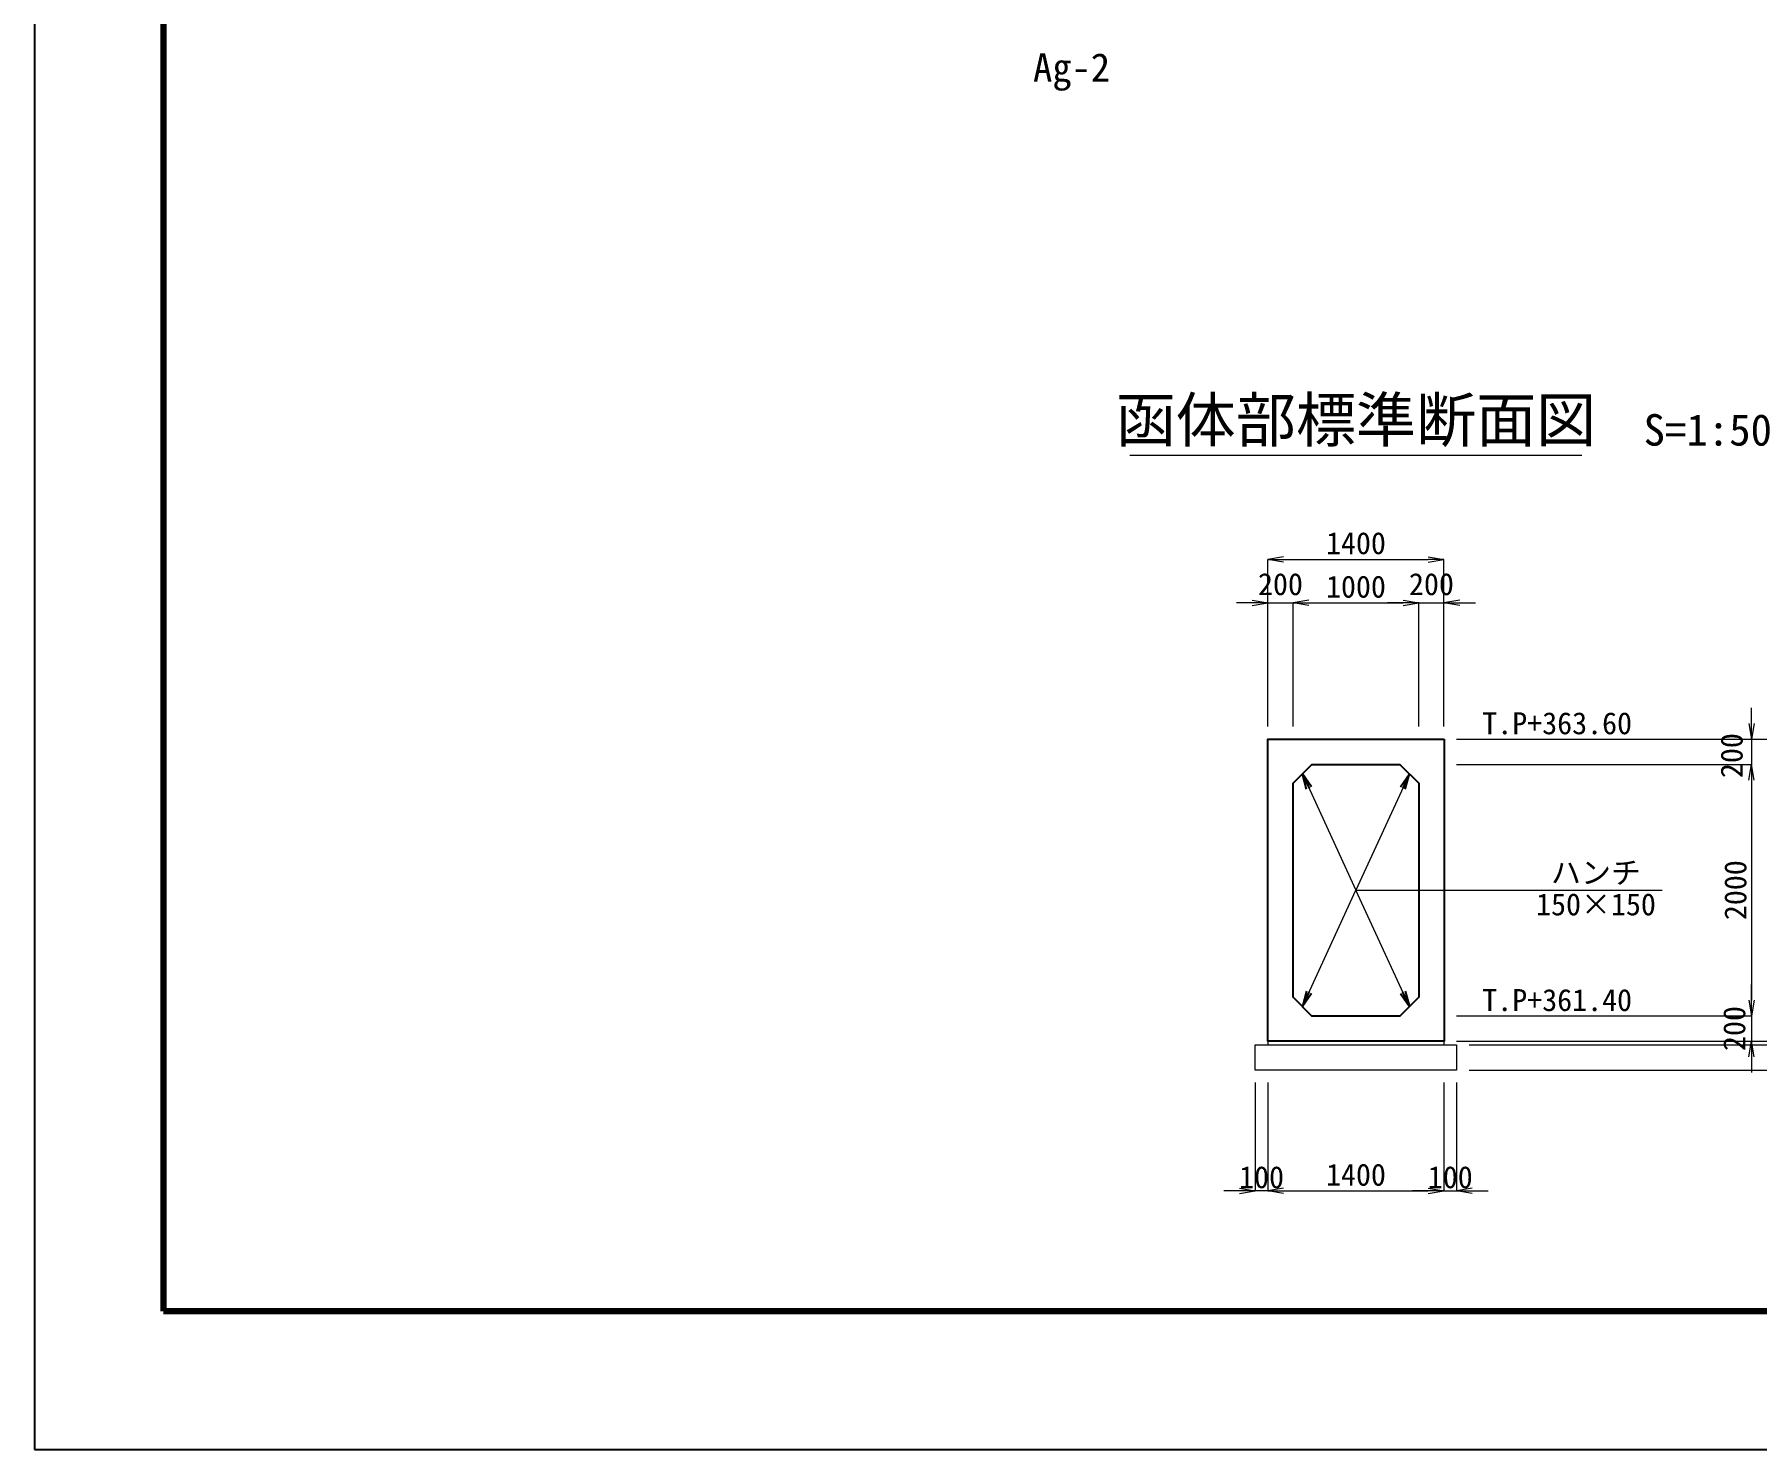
# Model space of a CAD drawing. Header units: millimetres. Extents: x 432273 to 1023813, y -32657 to 705940.
# Drawn here: x 715134 to 742511, y -32657 to -10163 of the extents above; entities that cross this region are included whole.
import ezdxf
from ezdxf.enums import TextEntityAlignment as Align

# ---------------------------------------------------------------- set-up
doc = ezdxf.new("R2010")
doc.units = ezdxf.units.MM
doc.header["$LTSCALE"] = 100
doc.header["$PDSIZE"] = 300
doc.layers.get('Defpoints').update_dxf_attribs({"color": 153})
for name, color, linetype, lineweight in [('D-BYP-STR7', 2, 'Continuous', 13), ('D-BYP-STR8', 150, 'Continuous', 25), ('D-STR-DIM', 7, 'Continuous', 13), ('D-STR-HTXT', 7, 'Continuous', 13), ('D-STR-TXT', 7, 'Continuous', 13), ('D-TTL', 2, 'Continuous', 140), ('D-TTL-LINE', 7, 'Continuous', 13), ('D-TTL-TXT', 7, 'Continuous', 13)]:
    doc.layers.add(name, color=color, linetype=linetype, lineweight=lineweight)
doc.layers.add('地層線', color=7, linetype='Continuous')
doc.styles.add('MS ゴシック', font='MS Gothic.ttf')
doc.styles.add('MS-Gothic_5', font='MS Gothic.ttf', dxfattribs={"height": 5})
doc.dimstyles.new('DIM-100-0.5', dxfattribs={"dimscale": 100, "dimtxt": 3.5, "dimasz": 2.5, "dimexe": 0, "dimexo": 2, "dimgap": 0.8, "dimtad": 1, "dimdec": 0, "dimlfac": 0.5, "dimzin": 0, "dimdsep": 46, "dimtxsty": 'MS ゴシック', "dimblk": 'OPEN', "dimcen": 0.1, "dimclrd": 256, "dimclre": 256, "dimclrt": 256, "dimaunit": 1, "dimadec": 4, "dimazin": 0, "dimtfac": 1, "dimtdec": 0, "dimtmove": 2, "dimatfit": 3, "dimldrblk": 'OPEN', "dimfxl": 1, "dimtolj": 1, "dimtzin": 0, "dimlwd": -1, "dimlwe": -1, "dimarcsym": 2})
doc.dimstyles.new('DIM-100-F', dxfattribs={"dimscale": 100, "dimtxt": 3.5, "dimasz": 2.5, "dimexe": 0, "dimexo": 2, "dimgap": 0.8, "dimtad": 1, "dimdec": 0, "dimzin": 0, "dimdsep": 46, "dimtxsty": 'MS ゴシック', "dimblk": 'OPEN', "dimcen": 0.1, "dimclrd": 256, "dimclre": 256, "dimclrt": 256, "dimaunit": 1, "dimadec": 4, "dimazin": 0, "dimtfac": 1, "dimtdec": 0, "dimtmove": 2, "dimatfit": 3, "dimldrblk": 'OPEN', "dimfxl": 1, "dimtolj": 1, "dimtzin": 0, "dimlwd": -1, "dimlwe": -1, "dimarcsym": 2})

# ---------------------------------------------------------------- blocks, each defined once
blk = doc.blocks.new('_Open')
at = {"color": 0, "linetype": 'ByBlock', "lineweight": -2}
for p, q in [((-1, 0.17), (0, 0)), ((-1, -0.17), (0, 0)), ((0, 0), (-1, 0))]:
    blk.add_line(p, q, dxfattribs=at)
blk = doc.blocks.new('*D169')
at = {"layer": 'D-STR-DIM', "ltscale": 1500, "transparency": 16777216}
for p, q in [((734742, -21165), (734742, -18507)), ((734992, -18507), (737292, -18507)), ((737542, -21165), (737542, -18507))]:
    blk.add_line(p, q, dxfattribs=at)
at = {"layer": 'Defpoints', "color": 0, "ltscale": 1500, "transparency": 16777216}
for p in [(737542, -18507), (734742, -21365), (737542, -21365)]:
    blk.add_point(p, dxfattribs=at)
at = {"layer": 'D-STR-DIM', "ltscale": 1500, "transparency": 16777216, "xscale": 250, "yscale": 250, "zscale": 250, "rotation": 180}
blk.add_blockref('_Open', (734742, -18507), dxfattribs=at)
at = {"layer": 'D-STR-DIM', "ltscale": 1500, "transparency": 16777216, "xscale": 250, "yscale": 250, "zscale": 250}
blk.add_blockref('_Open', (737542, -18507), dxfattribs=at)
at = {"layer": 'D-STR-DIM', "ltscale": 1500, "transparency": 16777216, "insert": (736142, -18252), "char_height": 350, "attachment_point": 5, "style": 'MS ゴシック'}
blk.add_mtext('\\A1;1400', dxfattribs=at)
blk = doc.blocks.new('*D170')
at = {"layer": 'D-STR-DIM', "ltscale": 1500, "transparency": 16777216}
for p, q in [((734492, -19198), (734242, -19198)), ((734742, -21165), (734742, -19198)), ((734742, -19198), (735142, -19198)), ((735142, -21165), (735142, -19198)), ((735392, -19198), (735642, -19198))]:
    blk.add_line(p, q, dxfattribs=at)
at = {"layer": 'Defpoints', "color": 0, "ltscale": 1500, "transparency": 16777216}
for p in [(735142, -19198), (734742, -21365), (735142, -21365)]:
    blk.add_point(p, dxfattribs=at)
at = {"layer": 'D-STR-DIM', "ltscale": 1500, "transparency": 16777216, "xscale": 250, "yscale": 250, "zscale": 250}
blk.add_blockref('_Open', (734742, -19198), dxfattribs=at)
at = {"layer": 'D-STR-DIM', "ltscale": 1500, "transparency": 16777216, "xscale": 250, "yscale": 250, "zscale": 250, "rotation": 180}
blk.add_blockref('_Open', (735142, -19198), dxfattribs=at)
at = {"layer": 'D-STR-DIM', "ltscale": 1500, "transparency": 16777216, "insert": (734942, -18903), "char_height": 350, "attachment_point": 5, "style": 'MS ゴシック'}
blk.add_mtext('\\A1;200', dxfattribs=at)
blk = doc.blocks.new('*D171')
at = {"layer": 'D-STR-DIM', "ltscale": 1500, "transparency": 16777216}
for p, q in [((735142, -21165), (735142, -19198)), ((735392, -19198), (736892, -19198)), ((737142, -21165), (737142, -19198))]:
    blk.add_line(p, q, dxfattribs=at)
at = {"layer": 'Defpoints', "color": 0, "ltscale": 1500, "transparency": 16777216}
for p in [(737142, -19198), (735142, -21365), (737142, -21365)]:
    blk.add_point(p, dxfattribs=at)
at = {"layer": 'D-STR-DIM', "ltscale": 1500, "transparency": 16777216, "xscale": 250, "yscale": 250, "zscale": 250, "rotation": 180}
blk.add_blockref('_Open', (735142, -19198), dxfattribs=at)
at = {"layer": 'D-STR-DIM', "ltscale": 1500, "transparency": 16777216, "xscale": 250, "yscale": 250, "zscale": 250}
blk.add_blockref('_Open', (737142, -19198), dxfattribs=at)
at = {"layer": 'D-STR-DIM', "ltscale": 1500, "transparency": 16777216, "insert": (736142, -18943), "char_height": 350, "attachment_point": 5, "style": 'MS ゴシック'}
blk.add_mtext('\\A1;1000', dxfattribs=at)
blk = doc.blocks.new('*D172')
at = {"layer": 'D-STR-DIM', "ltscale": 1500, "transparency": 16777216}
for p, q in [((736892, -19198), (736642, -19198)), ((737142, -21165), (737142, -19198)), ((737142, -19198), (737542, -19198)), ((737542, -21165), (737542, -19198)), ((737792, -19198), (738042, -19198))]:
    blk.add_line(p, q, dxfattribs=at)
at = {"layer": 'Defpoints', "color": 0, "ltscale": 1500, "transparency": 16777216}
for p in [(737542, -19198), (737142, -21365), (737542, -21365)]:
    blk.add_point(p, dxfattribs=at)
at = {"layer": 'D-STR-DIM', "ltscale": 1500, "transparency": 16777216, "xscale": 250, "yscale": 250, "zscale": 250}
blk.add_blockref('_Open', (737142, -19198), dxfattribs=at)
at = {"layer": 'D-STR-DIM', "ltscale": 1500, "transparency": 16777216, "xscale": 250, "yscale": 250, "zscale": 250, "rotation": 180}
blk.add_blockref('_Open', (737542, -19198), dxfattribs=at)
at = {"layer": 'D-STR-DIM', "ltscale": 1500, "transparency": 16777216, "insert": (737342, -18903), "char_height": 350, "attachment_point": 5, "style": 'MS ゴシック'}
blk.add_mtext('\\A1;200', dxfattribs=at)
blk = doc.blocks.new('*D173')
at = {"layer": 'D-STR-DIM', "ltscale": 1500, "transparency": 16777216}
for p, q in [((742432, -21115), (742432, -20865)), ((737742, -21365), (742432, -21365)), ((742432, -21365), (742432, -21765)), ((737742, -21765), (742432, -21765)), ((742432, -22015), (742432, -22265))]:
    blk.add_line(p, q, dxfattribs=at)
at = {"layer": 'Defpoints', "color": 0, "ltscale": 1500, "transparency": 16777216}
for p in [(737542, -21365), (737542, -21765), (742432, -21765)]:
    blk.add_point(p, dxfattribs=at)
at = {"layer": 'D-STR-DIM', "ltscale": 1500, "transparency": 16777216, "xscale": 250, "yscale": 250, "zscale": 250}
for p, rotation in [((742432, -21365), 270), ((742432, -21765), 90)]:
    blk.add_blockref('_Open', p, dxfattribs=dict(at, rotation=rotation))
at = {"layer": 'D-STR-DIM', "ltscale": 1500, "transparency": 16777216, "insert": (742117, -21626), "char_height": 350, "attachment_point": 5, "rotation": 90, "style": 'MS ゴシック'}
blk.add_mtext('\\A1;200', dxfattribs=at)
blk = doc.blocks.new('*D174')
at = {"layer": 'D-STR-DIM', "ltscale": 1500, "transparency": 16777216}
for p, q in [((737742, -21765), (742432, -21765)), ((742432, -22015), (742432, -25515)), ((737742, -25765), (742432, -25765))]:
    blk.add_line(p, q, dxfattribs=at)
at = {"layer": 'Defpoints', "color": 0, "ltscale": 1500, "transparency": 16777216}
for p in [(737542, -21765), (737542, -25765), (742432, -25765)]:
    blk.add_point(p, dxfattribs=at)
at = {"layer": 'D-STR-DIM', "ltscale": 1500, "transparency": 16777216, "xscale": 250, "yscale": 250, "zscale": 250}
for p, rotation in [((742432, -21765), 90), ((742432, -25765), 270)]:
    blk.add_blockref('_Open', p, dxfattribs=dict(at, rotation=rotation))
at = {"layer": 'D-STR-DIM', "ltscale": 1500, "transparency": 16777216, "insert": (742177, -23765), "char_height": 350, "attachment_point": 5, "rotation": 90, "style": 'MS ゴシック'}
blk.add_mtext('\\A1;2000', dxfattribs=at)
blk = doc.blocks.new('*D175')
at = {"layer": 'D-STR-DIM', "ltscale": 1500, "transparency": 16777216}
for p, q in [((742432, -25515), (742432, -25265)), ((737742, -25765), (742432, -25765)), ((742432, -25765), (742432, -26165)), ((737742, -26165), (742432, -26165)), ((742432, -26415), (742432, -26665))]:
    blk.add_line(p, q, dxfattribs=at)
at = {"layer": 'Defpoints', "color": 0, "ltscale": 1500, "transparency": 16777216}
for p in [(737542, -25765), (737542, -26165), (742432, -26165)]:
    blk.add_point(p, dxfattribs=at)
at = {"layer": 'D-STR-DIM', "ltscale": 1500, "transparency": 16777216, "xscale": 250, "yscale": 250, "zscale": 250}
for p, rotation in [((742432, -25765), 270), ((742432, -26165), 90)]:
    blk.add_blockref('_Open', p, dxfattribs=dict(at, rotation=rotation))
at = {"layer": 'D-STR-DIM', "ltscale": 1500, "transparency": 16777216, "insert": (742159, -25965), "char_height": 350, "attachment_point": 5, "rotation": 90, "style": 'MS ゴシック'}
blk.add_mtext('\\A1;200', dxfattribs=at)
blk = doc.blocks.new('*D176')
at = {"layer": 'D-STR-DIM', "ltscale": 1500, "transparency": 16777216}
for p, q in [((737742, -21365), (743132, -21365)), ((743132, -21615), (743132, -25915)), ((737742, -26165), (743132, -26165))]:
    blk.add_line(p, q, dxfattribs=at)
at = {"layer": 'Defpoints', "color": 0, "ltscale": 1500, "transparency": 16777216}
for p in [(737542, -21365), (737542, -26165), (743132, -26165)]:
    blk.add_point(p, dxfattribs=at)
at = {"layer": 'D-STR-DIM', "ltscale": 1500, "transparency": 16777216, "xscale": 250, "yscale": 250, "zscale": 250}
for p, rotation in [((743132, -21365), 90), ((743132, -26165), 270)]:
    blk.add_blockref('_Open', p, dxfattribs=dict(at, rotation=rotation))
at = {"layer": 'D-STR-DIM', "ltscale": 1500, "transparency": 16777216, "insert": (742877, -23765), "char_height": 350, "attachment_point": 5, "rotation": 90, "style": 'MS ゴシック'}
blk.add_mtext('\\A1;2400', dxfattribs=at)
blk = doc.blocks.new('*D177')
at = {"layer": 'D-STR-DIM', "ltscale": 1500, "transparency": 16777216}
for p, q in [((743132, -25975), (743132, -25725)), ((737942, -26225), (743132, -26225)), ((743132, -26225), (743132, -26625)), ((737942, -26625), (743132, -26625)), ((743132, -26875), (743132, -27125))]:
    blk.add_line(p, q, dxfattribs=at)
at = {"layer": 'Defpoints', "color": 0, "ltscale": 1500, "transparency": 16777216}
for p in [(737742, -26225), (737742, -26625), (743132, -26625)]:
    blk.add_point(p, dxfattribs=at)
at = {"layer": 'D-STR-DIM', "ltscale": 1500, "transparency": 16777216, "xscale": 250, "yscale": 250, "zscale": 250}
for p, rotation in [((743132, -26225), 270), ((743132, -26625), 90)]:
    blk.add_blockref('_Open', p, dxfattribs=dict(at, rotation=rotation))
at = {"layer": 'D-STR-DIM', "ltscale": 1500, "transparency": 16777216, "insert": (742862, -27025), "char_height": 350, "attachment_point": 5, "rotation": 90, "style": 'MS ゴシック'}
blk.add_mtext('\\A1;200', dxfattribs=at)
blk = doc.blocks.new('*D178')
at = {"layer": 'D-STR-DIM', "ltscale": 1500, "transparency": 16777216}
for p, q in [((734742, -26825), (734742, -28546)), ((737542, -26825), (737542, -28546)), ((734992, -28546), (737292, -28546))]:
    blk.add_line(p, q, dxfattribs=at)
at = {"layer": 'Defpoints', "color": 0, "ltscale": 1500, "transparency": 16777216}
for p in [(734742, -26625, -323860), (737542, -26625, -323860), (737542, -28546)]:
    blk.add_point(p, dxfattribs=at)
at = {"layer": 'D-STR-DIM', "ltscale": 1500, "transparency": 16777216, "xscale": 250, "yscale": 250, "zscale": 250, "rotation": 180}
blk.add_blockref('_Open', (734742, -28546), dxfattribs=at)
at = {"layer": 'D-STR-DIM', "ltscale": 1500, "transparency": 16777216, "xscale": 250, "yscale": 250, "zscale": 250}
blk.add_blockref('_Open', (737542, -28546), dxfattribs=at)
at = {"layer": 'D-STR-DIM', "ltscale": 1500, "transparency": 16777216, "insert": (736142, -28291), "char_height": 350, "attachment_point": 5, "style": 'MS ゴシック'}
blk.add_mtext('\\A1;1400', dxfattribs=at)
blk = doc.blocks.new('*D179')
at = {"layer": 'D-STR-DIM', "ltscale": 1500, "transparency": 16777216}
for p, q in [((734542, -26825), (734542, -28546)), ((734742, -26825), (734742, -28546)), ((734292, -28546), (734042, -28546)), ((734742, -28546), (734542, -28546)), ((734992, -28546), (735242, -28546))]:
    blk.add_line(p, q, dxfattribs=at)
at = {"layer": 'Defpoints', "color": 0, "ltscale": 1500, "transparency": 16777216}
for p in [(734542, -26625, -323860), (734742, -26625, -323860), (734542, -28546)]:
    blk.add_point(p, dxfattribs=at)
at = {"layer": 'D-STR-DIM', "ltscale": 1500, "transparency": 16777216, "xscale": 250, "yscale": 250, "zscale": 250}
blk.add_blockref('_Open', (734542, -28546), dxfattribs=at)
at = {"layer": 'D-STR-DIM', "ltscale": 1500, "transparency": 16777216, "xscale": 250, "yscale": 250, "zscale": 250, "rotation": 180}
blk.add_blockref('_Open', (734742, -28546), dxfattribs=at)
at = {"layer": 'D-STR-DIM', "ltscale": 1500, "transparency": 16777216, "insert": (734642, -28330), "char_height": 350, "attachment_point": 5, "style": 'MS ゴシック'}
blk.add_mtext('\\A1;100', dxfattribs=at)
blk = doc.blocks.new('*D180')
at = {"layer": 'D-STR-DIM', "ltscale": 1500, "transparency": 16777216}
for p, q in [((743132, -25915), (743132, -25665)), ((737742, -26165), (743132, -26165)), ((737942, -26225), (743132, -26225)), ((743132, -26225), (743132, -26165)), ((743132, -26475), (743132, -26725))]:
    blk.add_line(p, q, dxfattribs=at)
at = {"layer": 'Defpoints', "color": 0, "ltscale": 1500, "transparency": 16777216}
for p in [(737542, -26165), (737742, -26225), (743132, -26165)]:
    blk.add_point(p, dxfattribs=at)
at = {"layer": 'D-STR-DIM', "ltscale": 1500, "transparency": 16777216, "xscale": 250, "yscale": 250, "zscale": 250}
for p, rotation in [((743132, -26165), 270), ((743132, -26225), 90)]:
    blk.add_blockref('_Open', p, dxfattribs=dict(at, rotation=rotation))
at = {"layer": 'D-STR-DIM', "ltscale": 1500, "transparency": 16777216, "insert": (742862, -26195), "char_height": 350, "attachment_point": 5, "rotation": 90, "style": 'MS ゴシック'}
blk.add_mtext('\\A1;30', dxfattribs=at)
blk = doc.blocks.new('*D181')
at = {"layer": 'D-STR-DIM', "ltscale": 1500, "transparency": 16777216}
for p, q in [((737542, -26825), (737542, -28546)), ((737742, -26825), (737742, -28546)), ((737292, -28546), (737042, -28546)), ((737542, -28546), (737742, -28546)), ((737992, -28546), (738242, -28546))]:
    blk.add_line(p, q, dxfattribs=at)
at = {"layer": 'Defpoints', "color": 0, "ltscale": 1500, "transparency": 16777216}
for p in [(737542, -26625, -323860), (737742, -26625, -323860), (737742, -28546)]:
    blk.add_point(p, dxfattribs=at)
at = {"layer": 'D-STR-DIM', "ltscale": 1500, "transparency": 16777216, "xscale": 250, "yscale": 250, "zscale": 250}
blk.add_blockref('_Open', (737542, -28546), dxfattribs=at)
at = {"layer": 'D-STR-DIM', "ltscale": 1500, "transparency": 16777216, "xscale": 250, "yscale": 250, "zscale": 250, "rotation": 180}
blk.add_blockref('_Open', (737742, -28546), dxfattribs=at)
at = {"layer": 'D-STR-DIM', "ltscale": 1500, "transparency": 16777216, "insert": (737642, -28330), "char_height": 350, "attachment_point": 5, "style": 'MS ゴシック'}
blk.add_mtext('\\A1;100', dxfattribs=at)

msp = doc.modelspace()

# ---------------------------------------------------------------- linework, layer by layer
at = {"layer": 'D-BYP-STR7'}
for points in [[(737542.3, -26225.5), (737742.3, -26225.5), (737742.3, -26625.5), (734542.3, -26625.5), (734542.3, -26225.5), (734742.3, -26225.5)], [(734742.3, -26165.5), (734742.3, -26225.5), (737542.3, -26225.5), (737542.3, -26165.5)]]:
    msp.add_lwpolyline(points, dxfattribs=at)
at = {"layer": 'D-BYP-STR8'}
for points in [[(737542.3, -21365.5), (737542.3, -26165.5), (734742.3, -26165.5), (734742.3, -21365.5)], [(737142.3, -22065.5), (737142.3, -25465.5), (736842.3, -25765.5), (735442.3, -25765.5), (735142.3, -25465.5), (735142.3, -22065.5), (735442.3, -21765.5), (736842.3, -21765.5)]]:
    msp.add_lwpolyline(points, close=True, dxfattribs=at)
at = {"layer": 'D-STR-HTXT'}
msp.add_line((736142.3, -23765.5), (741007.8, -23765.5), dxfattribs=at)
at = {"layer": 'D-TTL'}
for p, q in [((717184.4, 24543), (717184.4, -30457)), ((717184.4, -30457), (797184.4, -30457))]:
    msp.add_line(p, q, dxfattribs=at)
at = {"layer": 'D-TTL-LINE'}
msp.add_line((732549, -16848.4), (739735.6, -16848.4), dxfattribs=at)
at = {"layer": 'Defpoints', "color": 1}
for p, q in [((715134.4, 26743), (715134.4, -32657)), ((715134.4, -32657), (799234.4, -32657))]:
    msp.add_line(p, q, dxfattribs=at)

# ---------------------------------------------------------------- texts
at = {"layer": 'D-STR-TXT', "style": 'MS ゴシック'}
for s, p in [('T.P+363.60', (738150.5, -21286.5)), ('T.P+361.40', (738150.5, -25686.5))]:
    msp.add_text(s, height=350, dxfattribs=at).set_placement(p)
msp.add_text('ハンチ', height=350, dxfattribs=at).set_placement((739957.8, -23765.5), align=Align.BOTTOM_CENTER)
msp.add_text('150×150', height=350, dxfattribs=at).set_placement((739957.8, -23815.5), align=Align.TOP_CENTER)
at = {"layer": 'D-TTL-TXT', "style": 'MS ゴシック'}
for s, height, p in [('函体部標準断面図', 700, (736142.3, -16848.4)), ('S=1:50', 500, (741735.6, -16848.4))]:
    msp.add_text(s, height=height, dxfattribs=at).set_placement(p, align=Align.BOTTOM_CENTER)
at = {"layer": '地層線', "ltscale": 0.01, "style": 'MS-Gothic_5'}
msp.add_text('Ag-2', height=450, dxfattribs=at).set_placement((731009.1, -10911.4))

# ---------------------------------------------------------------- dimensions: what is measured, and where the dimension line sits
at = {"layer": 'D-STR-DIM', "ltscale": 1500}
for base, p1, p2, picture, middle in [((737542.3, -18507.3), (734742.3, -21365.5), (737542.3, -21365.5), '*D169', (736142.3, -18252.3)), ((735142.3, -19197.8), (734742.3, -21365.5), (735142.3, -21365.5), '*D170', (734942.3, -18902.8)), ((737142.3, -19197.8), (735142.3, -21365.5), (737142.3, -21365.5), '*D171', (736142.3, -18942.8)), ((737542.3, -19197.8), (737142.3, -21365.5), (737542.3, -21365.5), '*D172', (737342.3, -18902.8)), ((737542.3, -28546.3, 323860), (734742.3, -26625.5), (737542.3, -26625.5), '*D178', (736142.3, -28291.3, 323860))]:
    dim = msp.add_linear_dim(base=base, p1=p1, p2=p2, dimstyle='DIM-100-0.5', dxfattribs=at)
    dim.commit()
    dim.dimension.update_dxf_attribs({"geometry": picture, "text_midpoint": middle})
for base, p1, p2, angle, picture, middle in [((742432.5, -21765.5), (737542.3, -21365.5), (737542.3, -21765.5), 90, '*D173', (742117.2, -21626.1)), ((742432.5, -26165.5), (737542.3, -25765.5), (737542.3, -26165.5), 90, '*D175', (742159, -25965.5)), ((743132.5, -26165.5), (737742.3, -26225.5), (737542.3, -26165.5), 270, '*D180', (742862.2, -26195.5)), ((743132.5, -26625.5), (737742.3, -26225.5), (737742.3, -26625.5), 90, '*D177', (742862.2, -27025.5)), ((737742.3, -28546, 323860), (737542.3, -26625.5), (737742.3, -26625.5), 180, '*D181', (737642.3, -28329.9, 323860))]:
    dim = msp.add_linear_dim(base=base, p1=p1, p2=p2, angle=angle, dimstyle='DIM-100-0.5', dxfattribs=at)
    dim.commit()
    dim.dimension.update_dxf_attribs({"geometry": picture, "text_midpoint": middle, "dimtype": 160})
for base, p1, p2, picture, middle in [((743132.5, -26165.5), (737542.3, -21365.5), (737542.3, -26165.5), '*D176', (742877.5, -23765.5)), ((742432.5, -25765.5), (737542.3, -21765.5), (737542.3, -25765.5), '*D174', (742177.5, -23765.5))]:
    dim = msp.add_linear_dim(base=base, p1=p1, p2=p2, angle=90, dimstyle='DIM-100-0.5', dxfattribs=at)
    dim.commit()
    dim.dimension.update_dxf_attribs({"geometry": picture, "text_midpoint": middle})
dim = msp.add_linear_dim(base=(734542.3, -28546, 323860), p1=(734742.3, -26625.5), p2=(734542.3, -26625.5), dimstyle='DIM-100-0.5', dxfattribs=at)
dim.commit()
dim.dimension.update_dxf_attribs({"geometry": '*D179', "text_midpoint": (734642.3, -28329.9, 323860), "dimtype": 160})

# ---------------------------------------------------------------- leaders
at = {"layer": 'D-STR-HTXT'}
for points in [[(735292.3, -21915.5), (736142.3, -23765.5)], [(736992.3, -21915.5), (736142.3, -23765.5)], [(735292.3, -25615.5), (736142.3, -23765.5)], [(736992.3, -25615.5), (736142.3, -23765.5)]]:
    msp.add_leader(points, dimstyle='DIM-100-F', dxfattribs=at)

doc.saveas('drawing.dxf')
